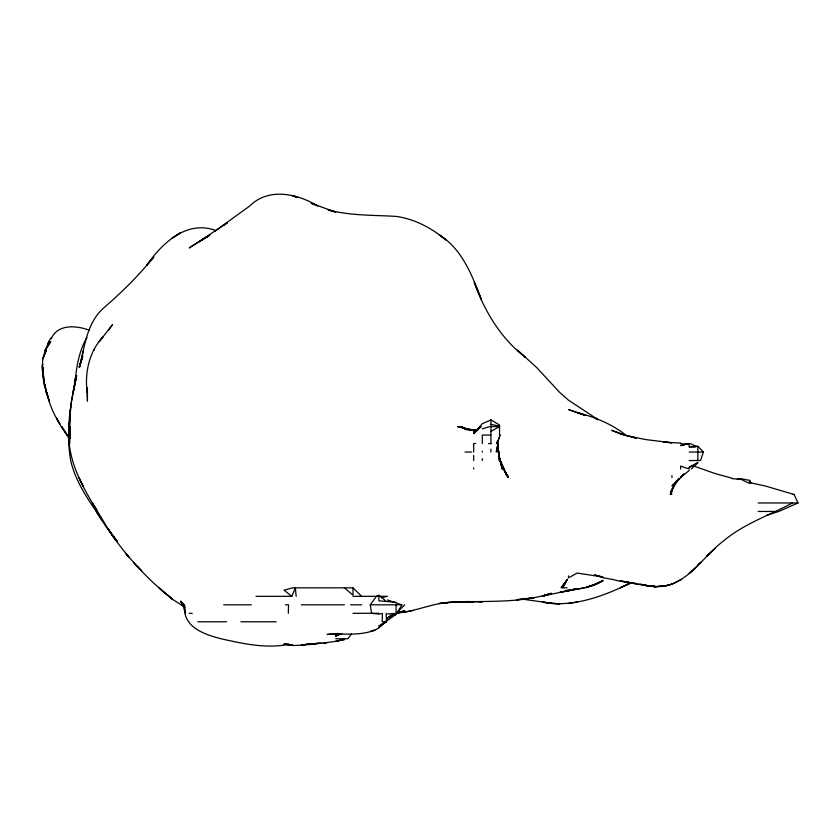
<?xml version="1.0" encoding="UTF-8"?>
<svg xmlns="http://www.w3.org/2000/svg" width="840" height="840" viewBox="0 0 840 840"><rect width="100%" height="100%" fill="white"/><g stroke="black" fill="none" stroke-linecap="round" stroke-linejoin="round"><path stroke-width="1.26" d="M69.626 426.584C65.489 457.884 81.953 485.814 97.461 511.455L92.453 502.971M70.161 438.711L69.626 426.584L69.605 443.562L69.29 435.078L70.287 418.1M382.41 613.305L382.19 621.789L386.558 621.789L386.106 613.305M87.066 387.786L87.433 401.121L87.402 387.786M288.32 613.305L288.54 604.821L285.443 604.821M42.462 366.114L42.745 358.691L46.358 350.196L42.745 358.691M69.038 426.584L71.463 401.121L76.618 375.659C70.287 403.305 65.72 432.317 70.675 460.53C75.726 482.738 89.481 501.438 102.029 519.95M42.493 366.125L42.62 364.024L42 367.175L43.05 375.659L42.977 367.175L42.515 375.659L44.237 383.008M671.055 490.844L670.803 494.487L671.969 489.794L670.278 494.487L673.943 485.993L671.969 489.269L679.255 478.569M498.939 437.504L496.314 452.046L498.183 443.562L497.847 452.046L497.711 448.413M48.027 345.356L48.584 341.712L51.24 337.617M72.986 392.637L74.613 384.153M48.447 344.137L48.584 341.712M76.377 375.659L73.805 390.212L75.852 375.659L74.928 384.153C76.24 368.109 78.698 351.572 86.94 337.459M79.538 367.175C84.662 346.447 86.709 322.833 103.877 307.766C121.926 292.205 138.915 275.436 153.857 256.841L146.706 265.325C161.71 243.6 186.26 220.028 215.04 230.234M83.548 350.196L79.37 367.175L82.677 356.265L79.212 367.175L82.688 356.265M43.123 358.691L45.16 350.196L50.705 341.712L45.16 350.196M497.448 441.137L496.755 443.562L500.399 435.078M256.011 596.327L291.848 596.327L295.334 587.843L296.173 596.327M689.22 443.562L689.22 446.838L697.841 446.24L703.427 452.046L700.518 460.53L689.22 460.53M45.297 350.196L48.92 341.712M386.075 620.907L387.471 618.261L393.76 613.305L387.471 617.904M567.084 587.843L562.811 587.843L567.284 579.359L561.099 587.843L567.483 579.359M562.811 587.843L567.284 579.359M51.24 338.782C57.456 323.715 76.734 325.437 89.418 330.246M387.471 599.991L401.877 604.821L396.931 613.305L396.092 613.305L396.092 604.821M108.623 330.078L112.424 324.744L99.204 341.712L102.963 336.756C89.198 351.803 84.493 372.729 87.203 392.637M381.224 613.578L378.851 614.124L371.574 613.305L370.262 604.821L376.394 596.327L378.851 595.276L385.539 600.684M351.53 633.812L347.886 638.768L335.738 638.768M683.76 473.739L680.589 477.824L671.969 485.993L679.087 478.454M682.847 474.684L680.589 477.509L689.22 470.463M654.727 586.75L663.348 585.952L654.727 586.75L651.032 585.858L654.727 586.75L663.348 586.383L671.969 584.147L663.348 586.32C689.871 581.784 703.49 555.765 723.702 540.813C743.999 523.698 769.503 515.33 792.425 502.971M691.31 469.024L697.841 462.483L689.22 467.324L689.22 469.024L680.589 466.074L680.589 469.024M396.092 613.305L404.712 604.821M475.545 431.928L473.687 433.703L482.307 423.675L490.928 419.916L499.548 424.988L499.548 435.078M478.349 429.261L481.152 426.584L473.687 432.149L477.992 429.975M692.15 570.864L689.22 573.352L697.841 565.499M709.075 553.896L706.461 556.227L715.082 548.404M385.854 621.789L378.851 627.984L374.724 630.284L371.354 630.913M378.851 627.301L385.613 621.789L378.851 626.094L386.558 621.789M387.471 620.55L396.092 613.83L391.776 616.591M680.589 579.925L681.387 579.359L671.969 584.336M215.04 231.105L249.533 206.136C268.622 187.184 297.087 193.662 317.856 205.916L311.02 203.217L335.738 212.142L328.356 210.011M223.661 225.298L227.304 222.894L189.178 247.936L209.654 235.21M197.799 242.508L209.654 235.337M201.968 239.873L208.583 235.956M490.928 431.372L499.548 426.584M389.624 618.156L396.092 614.554M585.764 587.444L594.384 584.861L603.005 580.293C590.415 589.586 574.255 588.231 559.892 592.368L584.231 587.843M335.738 636.332L340.053 634.063M689.22 467.324L697.841 462.966M632.1 582.561L620.246 587.769L628.866 583.832C602.312 596.558 572.534 607.835 542.65 602.154L551.271 603.204L521.714 599.046M340.053 633.77L335.738 635.754L341.901 633.665M594.384 584.861L603.005 580.913L585.764 587.664L594.384 584.735M749.564 482.58L765.314 485.993L794.115 494.487L798 502.971L778.754 511.455L766.804 515.267M477.992 429.397L473.687 430.994L477.382 430.29M397.625 613.305L404.712 610.691L398.559 612.486L404.712 611.279L397.32 612.927C417.428 611.499 435.96 601.22 456.435 602.207L447.815 602.532L473.687 601.545L456.435 602.07C487.988 600.789 520.916 603.225 551.271 593.303L542.65 596.2L551.271 593.502L542.65 595.938L577.143 588.976L570.98 589.722M482.307 428.852L489.878 426.584M374.441 630.284C359.153 636.132 342.888 633.213 327.117 634.452L338.205 633.413M688.244 443.562L680.589 445.578L684.285 445.106M381.308 597.734L387.471 596.327L378.851 596.327M371.217 630.913L374.724 630.284M404.712 612.108L413.332 610.407M344.358 639.765L335.738 641.288L344.358 639.198L335.738 641.372L323.421 642.957M320.964 643.041L309.876 644.543L301.256 645.13L309.876 643.787L301.256 645.204L292.635 645.488L284.014 644.007L292.635 645.151L284.014 644.249L288.939 644.175M338.205 633.707L335.738 634.106L338.205 633.78M568.512 603.383L577.143 602.049M318.496 643.062L309.876 644.353L327.117 642.6L323.421 642.821M568.512 590.058L566.055 590.436M737.247 479.157L740.943 478.695L749.564 480.354L751.307 483.179M477.382 429.901L473.687 430.311L477.382 430.406L465.066 429.429L468.752 429.629M288.939 644.312C266.112 648.879 243.39 643.755 221.099 638.768C203.847 634.284 182.301 627.113 184.506 604.821L185.566 613.305L183.141 604.821L180.558 601.083L183.53 604.065M387.471 613.925L396.092 613.62M490.928 426.584L499.632 426.584M490.928 435.078L482.307 435.078L482.307 443.562M475.692 443.562L473.687 443.562L473.687 452.046M488.544 443.562L490.928 443.562M465.066 452.046L471.576 452.046M689.22 452.046L703.427 452.046M792.666 494.487L794.115 494.487M758.184 502.971L798 502.971M758.184 511.455L775.425 511.455M361.61 596.327L352.989 587.843L292.635 587.843L284.014 590.195L291.848 596.327M352.989 596.327L377.622 596.327M223.661 604.821L251.339 604.821M301.256 604.821L344.358 604.821M350.595 604.821L361.61 604.821M370.262 604.821L401.877 604.821M189.178 613.305L192.234 613.305M352.989 613.305L378.756 613.305M197.799 621.789L226.517 621.789M240.912 621.789L276.192 621.789M479.84 601.86L482.307 601.871L466.294 601.545L473.687 601.745M689.22 446.838L695.373 447.048M680.589 443.058L663.348 442.124L671.969 442.796L646.107 439.614L628.866 436.181L636.258 438.155L624.855 435.078L611.625 430.3L621.978 434.584M732.323 478.716L740.943 479.241L749.564 483.473L749.564 480.354M396.092 602.343L378.851 600.8L378.851 595.276M469.991 429.639L465.066 428.883L477.382 430.132M680.589 443.594L687.981 444.339M654.727 586.75L638.715 584.115M639.954 584.21L646.107 585.134L637.486 584.367L630.095 582.624M630.095 582.529L637.486 583.716L628.866 583.044L620.246 580.902L628.866 582.078L620.246 581.291L612.402 579.359M473.687 429.839L477.382 430.5M611.625 579.285L603.005 577.752L594.384 574.78M473.687 430.217L465.066 428.568L460.089 426.584L469.991 429.713M490.928 424.368L499.548 426.185M328.356 209.916C350.49 215.859 373.454 214.988 396.092 216.405C414.561 218.904 431.603 228.039 445.788 239.873L439.194 234.822C462.168 249.081 472.028 275.289 481.31 299.281L474.201 282.303C484.596 311.304 500.756 338.342 525.409 357.378L517.514 350.196L536.308 367.175L559.892 392.637L568.512 400.187L597.923 419.591M469.991 429.807L465.066 428.568L461.202 426.584L465.066 428.673M595.613 575.106L603.005 577.028L577.143 573.058L568.512 577.868L568.512 575.883M732.323 478.286L715.082 473.55L692.905 465.728M584.682 415.317L568.691 409.616L585.764 415.443L577.143 412.514C595.15 417.239 612.832 424.294 627.28 436.317M690.123 443.562L696.738 446.618M184.874 607.32L171.938 598.909L163.317 591.591L169.04 596.327C139.724 572.87 115.857 543.396 96.327 511.455L101.903 519.95M620.246 433.587L621.8 434.584M183.918 606.239L181.818 604.821L183.918 606.354M183.572 604.044L180.558 601.745L183.341 604.044M344.358 587.843L352.989 595.087L352.989 587.843M137.456 566.601L141.655 570.864L133.445 562.38M113.348 536.918L107.846 528.433L115.206 538.933L107.793 528.433L94.343 506.142M113.537 536.918L117.243 541.558M504.745 471.891L508.169 476.658L504.536 471.209M68.481 437.493L61.73 426.584L67.095 435.078L61.079 426.584L56.574 418.1L59.861 423.99C53.791 414.425 49.077 403.798 46.925 392.637L49.287 401.121L46.127 392.637L44.835 384.153L46.651 392.637L43.974 384.153L43.491 375.659L44.069 380.51M504.346 471.041L508.169 477.089L503.664 469.024L507.948 477.509L499.548 459.218L502.824 469.024L499.548 458.031L500.042 460.53L499.548 459.186M497.669 447.195L498.834 452.046L499.317 460.53L498.519 452.046L500.042 460.53M497.574 447.195L498.614 452.046L497.679 444.769M671.559 490.844L671.675 494.487M69.626 426.584L69.72 435.078M740.943 478.695L740.943 479.241M697.841 446.24L697.841 460.53M671.969 475.64L671.969 477.509M490.928 419.916L490.928 443.846M490.928 449.284L490.928 452.046M482.307 451.175L482.307 452.046M482.307 458.671L482.307 460.53M473.687 455.501L473.687 460.53M473.687 467.859L473.687 469.024M70.329 409.616L69.542 418.1L70.329 409.616M76.104 375.659L74.697 384.153L76.104 375.659M76.503 375.659L74.655 384.153L76.566 375.659M94.343 349.219L93.786 350.196L94.343 349.23M700.76 562.38L697.841 565.11L700.77 562.38M180.558 232.701L171.938 238.319L180.558 232.754M551.271 593.502L542.65 596.033L551.271 593.534M551.271 593.691L542.65 595.938L551.271 593.691M577.143 588.609L568.512 590.688L577.143 588.609M534.03 597.786L516.789 599.75L534.03 597.786M447.815 602.648L439.194 603.509L447.815 602.721M654.727 586.005L646.107 585.784L654.727 586.005M559.892 603.792L551.271 603.372L559.892 603.792M525.409 599.151L521.714 598.899L525.409 599.151M465.066 428.369L457.454 426.584L465.066 428.431M624.771 435.078L620.246 433.493L624.771 435.078M297.224 197.431L292.635 195.72L297.224 197.431M597.639 419.57L595.497 418.1L597.639 419.591M163.317 591.612L159.107 587.843L163.317 591.707M171.938 598.825L169.155 596.327L171.938 598.909M128.835 557.183L126.063 553.896L128.835 557.183M117.327 541.558L113.726 536.918L117.327 541.601M500.157 460.53L499.548 459.344L503.895 469.024L500.157 460.53L502.163 469.024L500.231 460.53M83.097 485.993L78.886 477.509L83.045 485.993"/></g></svg>
